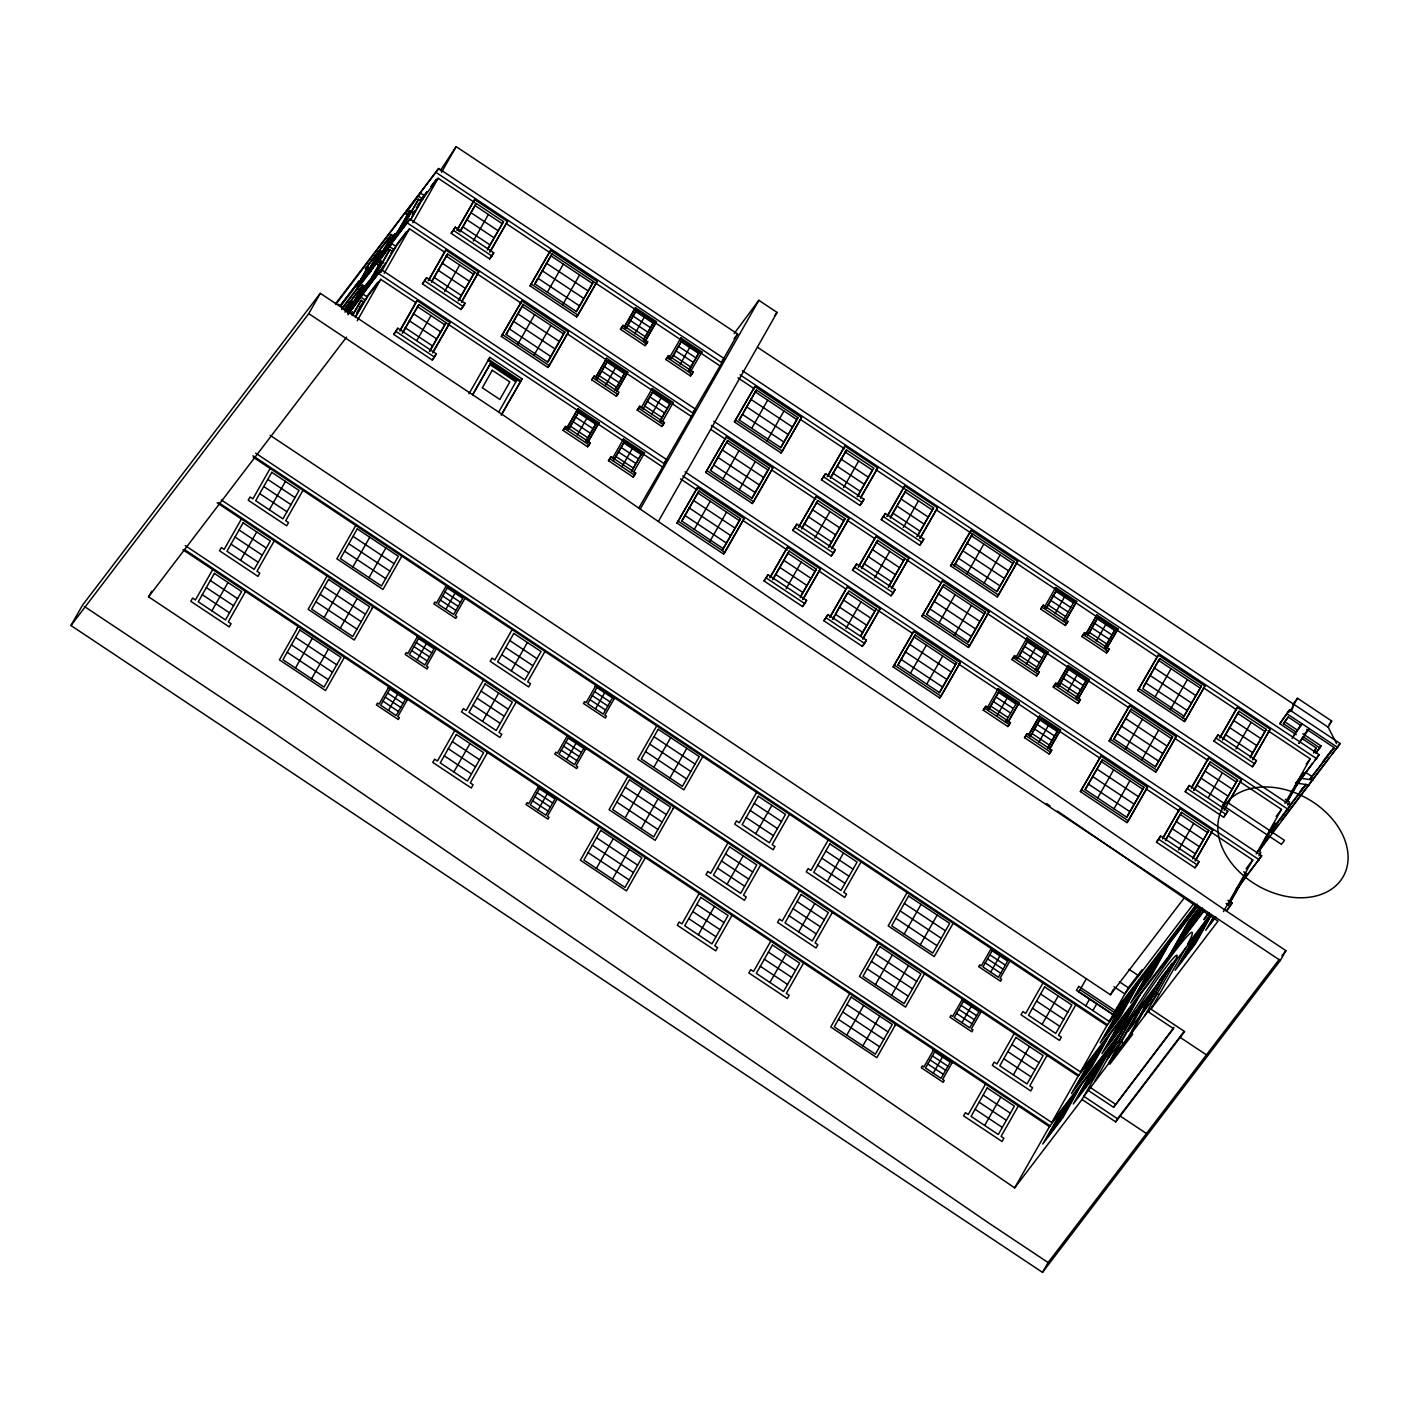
<?xml version="1.0" encoding="UTF-8"?>
<svg xmlns="http://www.w3.org/2000/svg" width="1419" height="1419" viewBox="0 0 1419 1419"><rect width="100%" height="100%" fill="white"/><g stroke="black" fill="none" stroke-linecap="round" stroke-linejoin="round"><path stroke-width="1.5" d="M1291.325 711.345L1293.986 704.445M70.95 625.513L82.479 605.221L320.286 293.325L503.177 415.093L1225.945 910.732L1285.916 950.659L1280.328 960.486L1042.522 1272.382L70.95 625.513L308.757 313.634L320.286 293.325M1116.842 1038.247L1082.041 1099.477L1014.656 1187.88L291.871 692.224L148.569 596.814L151.762 591.173M367.947 270.586L365.428 268.9L378.767 250.915M358.475 287.667L356.79 286.549L367.166 268.297L368.053 267.127L369.738 268.244L372.984 263.987M368.053 267.127L358.386 284.155L367.042 272.803L377.614 254.586L367.237 272.838L356.79 286.549M365.428 268.9L391.272 234.525L393.79 236.193L392.691 238.144L390.154 236.459L391.272 234.525M344.196 309.91L362.696 285.148L365.215 286.833L353.881 306.38M344.906 312.074L349.039 305.227L350.724 306.344L351.61 305.174L349.092 303.489M364.896 276.758L366.51 273.92M370.98 271.277L369.295 270.142L379.653 251.908L380.558 250.737L382.243 251.855L400.726 227.395M345.899 311.666L351.983 301.36L353.668 302.478L362.324 291.126L360.639 290.008L361.526 288.837L363.211 289.955M372.558 268.883L370.873 267.765L380.558 250.737M346.608 310.832L351.983 301.36M349.358 303.152L362.696 285.148M370.998 270.32L368.922 273.973L367.042 272.803M348.826 311.009L360.639 290.008M370.873 267.765L379.529 256.396L381.427 257.566L391.786 239.314L390.101 238.197L377.401 260.369L380.647 256.112M347.247 312.215L361.526 288.837M381.729 254.693L384.141 250.436L379.813 256.112M384.957 249.017L386.571 246.179M355.566 301.059L357.996 296.802M379.6 266.027L376.798 264.147L391.804 243.625L396.025 246.427L380.806 272.554M408.317 215.475L405.515 213.613L407.359 210.367M386.057 248.999L390.899 240.485M355.867 302.478L362.324 291.126M383.981 263.047L381.179 261.185L365.055 289.565L372.257 280.111L388.398 251.713L389.888 249.762L392.691 251.642M412.698 212.513L409.896 210.633L393.755 239.031L400.974 229.559L418.587 199.228L421.408 201.09L410.605 220.105M348.081 314.699L363.104 294.176L367.308 296.979L355.335 317.395M376.798 264.147L391.804 243.625M405.515 213.613L420.521 193.09L424.742 195.893L421.408 201.09M352.16 315.515L361.171 300.314L363.973 302.176M352.533 315.515L361.171 300.314M389.888 249.762L372.594 280.182L362.413 293.556L381.179 261.185M418.587 199.228L401.311 229.647L391.112 243.004L409.896 210.633M356.861 312.411L358.883 308.863M380.54 270.745L383.556 265.424M414.295 211.325L412.273 214.872L415.873 210.136L411.847 217.231M349.411 312.393L381.25 269.575L666.824 459.703L638.71 508.197M341.926 309.324L409.967 219.04L695.541 409.169L664.589 462.629L666.824 459.703M335.789 304.5L438.684 168.489L724.258 358.617L693.306 412.095L695.541 409.169M355.424 316.543L362.484 304.127L360.089 307.284M381.126 271.331L386.163 262.462M387.174 260.688L390.19 255.367M416.884 208.362L419.918 203.041L416.299 207.777M212.726 569.516L195.45 599.935L192.647 598.055L190.802 601.301L229.257 626.914L231.102 623.668L228.299 621.806L245.576 591.386M241.443 518.964L224.167 549.384L221.364 547.521L219.519 550.767L257.974 576.38L259.819 573.116L257.016 571.254L274.293 540.834M270.16 468.43L252.884 498.849L250.081 496.969L248.219 500.215L286.691 525.828L288.536 522.582L285.716 520.702L303.01 490.3M357.251 320.712L380.753 279.348L415.714 302.619L400.584 329.226M384.159 273.37L409.47 228.796L444.431 252.068L428.219 280.59M412.858 222.818L438.169 178.262L474.975 202.757M441.557 172.302L456.155 146.618L737.649 334.033L722.023 361.543L724.258 358.617M211.874 610.862L227.998 582.482M240.591 560.328L256.715 531.93M269.308 509.776L285.432 481.396M393.772 334.423L397.852 328.232L436.307 353.845L434.462 357.091L432.245 360.018L393.772 334.423L397.852 328.232M422.49 283.871L426.569 277.698L465.024 303.294L463.179 306.557L460.944 309.484L422.49 283.871L426.569 277.698M451.207 233.337L455.286 227.146L493.741 252.759L491.896 256.005L489.661 258.932L451.207 233.337L455.286 227.146M456.936 230.055L474.62 199.582L507.47 221.453L490.194 251.873M399.927 331.088L417.204 300.668L450.036 322.539L432.76 352.959M428.627 280.536L445.903 250.116L478.753 271.987L461.477 302.407M474.62 199.582L457.344 230.002L460.146 231.865L476.27 203.485L503.514 221.612L487.373 249.992M402.251 333.128L418.853 304.571L446.08 322.698L429.957 351.078M431.961 280.82L447.57 254.019L474.797 272.146L458.674 300.544M460.678 230.268L469.742 214.304M476.27 203.485L470.753 212.531L497.98 230.658M402.73 332.951L418.853 304.571M431.447 282.416L447.57 254.019M416.867 340.418L430.986 315.586M444.573 291.658L459.685 265.034M473.29 241.106L488.402 214.5M429.478 351.256L446.08 322.698M458.195 300.722L474.797 272.146M487.905 248.396L503.514 221.612M433.434 351.096L450.036 322.539M462.151 300.562L478.753 271.987M489.786 251.908L507.47 221.453M432.245 360.018L436.307 353.845M460.944 309.484L465.024 303.294M489.661 258.932L493.741 252.759M327.079 575.99L308.154 609.319L354.236 640.004L373.179 606.676L371.849 608.396M355.797 525.438L336.853 558.784L382.953 589.453L401.879 556.124M295.454 668.03L312.34 638.319M324.171 617.496L341.039 587.768M352.87 566.944L369.756 537.233M468.962 393.772L489.821 357.393L522.103 378.873L501.244 415.253M501.35 336.427L521.837 300.97L568.434 331.993L549.295 365.694L547.947 367.468L501.35 336.427L521.837 300.97M530.05 285.893L550.537 250.418L597.151 281.441L577.994 315.16L576.664 316.916L530.05 285.893L550.537 250.418M520.205 381.888L487.923 360.391L489.821 357.393M505.98 334.405L508.108 330.645M520.915 308.1L509.173 328.765L550.732 356.435M534.679 283.871L537.89 278.23L579.449 305.883M538.954 276.35L552.026 253.93L593.585 281.601L576.504 311.648L534.963 283.977L552.026 253.93M523.327 304.482L506.246 334.529L547.805 362.2L564.868 332.135L523.327 304.482L521.979 306.238L563.538 333.891L547.521 362.076M472.97 394.039L490.495 363.512L516.463 380.806L498.637 412.184M311.559 678.761L328.445 649.033M340.276 628.209L357.162 598.499M368.975 577.675L385.862 547.947M472.669 394.89L490.495 363.512M517.545 344.693L534.608 314.646M547.326 292.279L563.325 264.094M344.462 657.21L325.519 690.539L279.437 659.87L298.362 626.524L297.05 628.262M533.828 355.53L550.909 325.483M562.545 304.996L579.608 274.931M501.563 414.348L522.103 378.873M576.238 311.524L593.585 281.601M547.947 367.468L568.434 331.993M576.664 316.916L597.151 281.441M418.57 638.497L409.382 654.673L424.902 664.997L434.09 648.82L418.481 638.515M388.434 710.387L397.622 694.193M417.133 659.835L426.339 643.658M445.85 609.301L455.038 593.107M436.342 648.731L426.498 666.079L428.095 667.143L427.048 668.988L405.125 654.39L406.189 652.545L407.785 653.609L417.629 636.262L416.778 637.379M465.06 598.179L455.215 615.527L456.812 616.591L455.765 618.436L433.842 603.855L434.888 601.993L436.502 603.057L446.346 585.728L445.495 586.827M563.006 430.383L565.613 426.427L590.233 442.817L589.045 444.892L587.626 446.772L563.006 430.383L565.613 426.427M591.723 379.831L594.33 375.893L618.95 392.265L617.762 394.358L616.343 396.22L591.723 379.831L594.33 375.893M620.44 329.297L623.047 325.341L647.667 341.731L646.479 343.806L645.042 345.686L620.44 329.297L623.047 325.341M566.997 427.722L577.994 408.778L599.013 422.773L587.963 442.249L586.171 441.043L596.477 422.88L586.065 440.777M595.714 377.188L606.711 358.244L627.73 372.239L616.68 391.697M624.413 326.636L635.428 307.692L656.447 321.687L645.379 341.163L643.587 339.957L653.911 321.794L636.475 310.193L626.063 328.091M577.994 408.778L566.944 428.254L568.735 429.443L579.058 411.279L568.647 429.177M595.661 377.702L606.711 358.244M635.428 307.692L624.36 327.168L626.169 328.357L636.475 310.193M607.775 360.728L596.494 380.15L607.775 360.728L625.194 372.346L614.87 390.509M577.356 434.977L586.81 418.321M605.203 385.95L615.527 367.787M634.79 333.891L644.244 317.235M614.782 390.243L625.194 372.346M643.499 339.691L653.911 321.794M588.016 441.717L599.013 422.773M616.733 391.183L627.73 372.239M645.432 340.631L656.447 321.687M587.626 446.772L590.233 442.817M616.343 396.22L617.513 394.145M645.042 345.686L647.667 341.731M454.719 730.625L437.442 761.027L434.622 759.165L432.777 762.411L471.25 788.024L473.095 784.778L470.274 782.898L487.568 752.478M483.436 680.073L466.142 710.493L463.339 708.631L461.494 711.877L499.949 737.472L501.794 734.226L498.991 732.364L516.268 701.944M512.135 629.539L494.859 659.941L492.056 658.079L490.211 661.325L528.666 686.938L530.511 683.692L527.708 681.812L544.985 651.392M608.485 460.661L611.092 456.705L635.712 473.095L634.524 475.17L633.105 477.05L608.485 460.661L611.092 456.705M637.202 410.109L639.809 406.171L664.429 422.543L663.241 424.636L661.822 426.498L637.202 410.109L639.809 406.171M665.919 359.575L668.526 355.619L693.128 372.009L691.958 374.084L690.521 375.964L665.919 359.575L668.526 355.619M612.423 458.532L623.473 439.056L644.492 453.051L633.442 472.527M641.122 407.98L652.19 388.522L673.209 402.517L662.159 421.975L660.349 420.787L670.673 402.624L626.559 373.339M668.881 358.688L680.907 337.97L701.926 351.965L689.918 372.683L690.858 371.441L689.066 370.235L699.39 352.072L688.978 369.969M614.125 459.454L624.537 441.557L662.247 466.762M642.931 409.186L653.254 391.005L644.545 405.887L661.981 417.488M671.542 358.368L678.424 346.254L695.86 357.854M679.293 344.746L681.954 340.471L719.681 365.676M624.537 441.557L613.256 460.98M681.954 340.471L671.63 358.635L669.839 357.446M621.983 466.78L632.289 448.599M651.552 414.72L661.006 398.065M680.269 364.169L689.723 347.513M453.849 771.971L469.991 743.574M482.566 721.42L498.69 693.04M511.283 670.885L527.407 642.488M631.544 471.055L641.956 453.158L631.632 471.321M660.261 420.521L670.673 402.624M633.105 477.05L635.712 473.095M661.822 426.498L664.429 422.543M690.521 375.964L693.128 372.009M734.173 333.607L758.846 300.296L777.098 312.446L658.327 521.482M640.235 509.084L758.846 300.296M676.987 523.043L697.492 487.568L744.088 518.591L724.932 552.31L723.601 554.066L676.987 523.043L697.492 487.568M705.704 472.492L726.191 437.017L772.805 468.057L753.649 501.758L752.318 503.514L705.704 472.492L726.191 437.017M734.421 421.94L754.908 386.482L801.522 417.505L782.366 451.224L781.018 452.98L734.421 421.94L754.908 386.482M681.634 521.004L698.964 491.08L740.523 518.751L722.111 550.554L740.523 518.751M710.334 470.469L712.48 466.709M725.286 444.165L713.544 464.829L755.085 492.499M739.051 419.918L742.261 414.295L783.802 441.948M743.325 412.415L756.398 389.994L797.957 417.647L780.876 447.712L739.317 420.042L756.398 389.994M698.964 491.08L681.9 521.128L723.442 548.798M727.681 440.529L710.617 470.594L752.159 498.246L769.24 468.199L727.681 440.529L726.351 442.285L767.892 469.955L751.893 498.14M538.546 786.428L528.684 803.757L527.088 802.693L526.041 804.555L547.965 819.153L549.011 817.291L547.415 816.227L557.259 798.897L556.408 799.997M567.263 735.876L557.401 753.223L555.805 752.159L554.758 754.003L576.682 768.601L577.728 766.757L576.132 765.692L585.976 748.345L585.125 749.463M539.486 788.645L530.298 804.839L545.818 815.162L555.006 798.986L537.695 787.545M694.263 529.429L710.263 501.244M722.963 478.877L738.98 450.71M751.68 428.343L767.697 400.158M538.049 810.001L547.237 793.824M566.766 759.449L575.954 743.272M595.483 708.915L604.671 692.738M709.482 542.147L726.546 512.082M739.264 489.715L755.263 461.547M766.899 441.061L783.98 410.996M780.61 447.588L797.957 417.647M723.601 554.066L744.088 518.591M752.318 503.514L772.805 468.057M781.018 452.98L801.522 417.505M628.014 776.335L609.07 809.681L655.17 840.35L674.096 807.021L672.783 808.759M656.731 725.801L637.787 759.13L683.887 789.815L702.813 756.487M596.388 868.393L613.274 838.664M625.105 817.841L641.973 788.13M653.804 767.307L670.69 737.578M764.043 580.939L768.122 574.766L806.577 600.361L804.733 603.607L802.515 606.534L764.043 580.939L768.122 574.766M792.76 530.387L796.839 524.214L835.294 549.827L833.45 553.073L831.215 556L792.76 530.387L796.839 524.214M821.477 479.853L825.556 473.662L864.011 499.275L862.167 502.521L859.932 505.448L821.477 479.853L825.556 473.662M769.79 577.657L787.474 547.184L820.306 569.054L803.03 599.474M798.489 527.105L816.191 496.632L849.023 518.503L831.747 548.922M827.206 476.571L844.89 446.098L877.74 467.968L860.464 498.388M770.198 577.604L787.474 547.184M798.897 527.052L816.191 496.632M827.614 476.518L844.89 446.098M772.521 579.644L789.124 551.086L816.351 569.214L800.227 597.594M802.232 527.336L817.841 500.535L845.068 518.662L828.944 547.06M830.949 476.784L835.986 467.915M857.661 496.508L873.785 468.128L846.558 450L836.997 466.142L864.224 484.269M773 579.466L789.124 551.086M801.717 528.932L817.841 500.535M830.417 478.38L846.558 450M612.494 879.106L629.38 849.396M641.211 828.572L658.079 798.844M669.91 778.02L686.796 748.31M786.126 588.708L801.256 562.101M814.843 538.173L829.955 511.549M843.56 487.622L858.672 461.015M645.397 857.573L626.453 890.901L580.371 860.216L599.297 826.887L597.984 828.625M800.759 595.998L816.351 569.214M828.465 547.237L845.068 518.662M857.165 496.685L872.295 470.079L845.068 451.952M802.622 599.528L820.306 569.054M832.421 547.078L849.023 518.503M861.138 496.526L877.74 467.968M802.515 606.534L806.577 600.361M831.215 556L835.294 549.827M859.932 505.448L864.011 499.275M823.836 620.742L827.916 614.569L866.37 640.164L864.526 643.428L862.309 646.354L823.836 620.742L827.916 614.569M852.553 570.207L856.633 564.017L895.087 589.63L893.243 592.876L891.008 595.803L852.553 570.207L856.633 564.017M881.27 519.656L885.35 513.483L923.804 539.078L921.96 542.342L919.725 545.268L881.27 519.656L885.35 513.483M829.583 617.46L847.267 586.987L880.099 608.857L862.823 639.277M858.282 566.926L875.984 536.453L908.816 558.323L891.54 588.743M886.999 516.374L904.683 485.901L937.533 507.771L920.257 538.191M829.991 617.407L847.267 586.987M858.69 566.873L875.984 536.453M887.407 516.321L904.683 485.901M832.314 619.464L834.319 615.917M862.025 567.139L877.634 540.355L904.861 558.483L888.737 586.863M890.742 516.605L899.823 500.623M917.454 536.329L933.578 507.931L906.351 489.803L900.817 498.849L928.061 516.977M832.793 619.287L848.917 590.889L876.144 609.017L861.102 635.517M861.51 568.735L877.634 540.355M890.21 518.201L906.351 489.803M845.919 628.528L861.049 601.904M874.636 577.976L889.748 551.37M903.353 527.442L918.465 500.818M699.195 893.456L681.918 923.875L679.116 921.995L677.271 925.259L715.726 950.854L717.571 947.608L714.768 945.746L732.044 915.326M727.912 842.904L710.635 873.324L707.815 871.461L705.97 874.707L744.443 900.32L746.288 897.056L743.467 895.194L760.761 864.774M756.629 792.37L739.334 822.789L736.532 820.909L734.687 824.173L773.142 849.768L774.987 846.522L772.184 844.66L789.461 814.24M860.553 635.818L876.144 609.017M888.259 587.04L904.861 558.483M916.958 536.506L933.578 507.931M863.497 637.433L880.099 608.857M892.214 586.881L908.816 558.323M919.849 538.244L937.533 507.771M698.343 934.802L714.466 906.422M727.042 884.268L743.184 855.87M755.759 833.716L771.883 805.336M862.309 646.354L866.37 640.164M891.008 595.803L895.087 589.63M919.725 545.268L923.804 539.078M893.154 666.948L913.641 631.473L960.237 662.513L941.099 696.215L939.75 697.971L893.154 666.948L913.641 631.473M921.871 616.396L942.358 580.939L988.954 611.961L969.798 645.68L968.467 647.436L921.871 616.396L942.358 580.939M950.57 565.862L971.057 530.387L1017.671 561.427L998.515 595.129L997.185 596.885L950.57 565.862L971.057 530.387M897.784 664.926L915.131 634.985L956.672 662.655L939.609 692.703L898.05 665.05L915.131 634.985M926.501 614.374L943.848 584.451L985.389 612.103L968.326 642.168L926.767 614.498L943.848 584.451M972.547 533.899L954.136 565.72L972.547 533.899L1014.106 561.569L997.025 591.617L955.484 563.964M910.413 673.333L926.412 645.148M939.13 622.781L955.129 594.614M966.765 574.127L983.846 544.062M770.783 941.116L753.507 971.536L750.686 969.656L748.842 972.92L787.314 998.515L789.159 995.269L786.339 993.406L803.615 962.987M799.5 890.564L782.206 920.984L779.403 919.122L777.559 922.368L816.014 947.981L817.858 944.717L815.056 942.855L832.332 912.435M828.199 840.03L810.923 870.45L808.12 868.57L806.276 871.816L844.731 897.429L846.575 894.183L843.773 892.303L861.049 861.901M926.696 684.171L942.713 656.004M954.348 635.517L971.412 605.452M984.13 583.085L1000.129 554.918M769.914 982.462L786.055 954.082M798.631 931.928L814.754 903.531M827.348 881.376L843.471 852.996M939.325 692.578L956.672 662.655M968.042 642.044L985.389 612.103M996.759 591.492L1014.106 561.569M939.75 697.971L960.237 662.513M968.467 647.436L988.954 611.961M997.185 596.885L1017.671 561.427M983.243 710.174L985.85 706.219L1010.47 722.608L1009.299 724.683L1007.862 726.563L983.243 710.174L985.85 706.219M1011.96 659.622L1014.567 655.667L1039.187 672.056L1037.999 674.131L1036.579 676.012L1011.96 659.622L1014.567 655.667M1040.677 609.088L1043.284 605.133L1067.904 621.522L1066.716 623.597L1065.297 625.46L1040.677 609.088L1043.284 605.133M958.357 663.897L1016.731 702.671L1005.45 722.076L1006.408 720.834L1008.199 722.023L1019.25 702.565L998.231 688.57L987.181 708.028L988.972 709.234L988.032 710.476L999.295 691.071L988.972 709.234M1036.917 671.489L1047.967 652.013L1026.948 638.018L1015.898 657.494L1017.689 658.682L1028.012 640.519L1019.321 655.401L1036.739 667.001M1055.665 587.484L1044.597 606.942L1046.406 608.148L1056.729 589.985L1074.148 601.585L1063.824 619.748L1065.634 620.937L1076.684 601.479L1055.665 587.484L1054.707 588.725M1046.317 607.882L1056.729 589.985M996.741 716.276L1007.064 698.113M1026.309 664.234L1035.764 647.578M1055.026 613.682L1064.481 597.027M849.679 993.637L830.736 1026.984L876.836 1057.669L895.761 1024.323L894.449 1026.061M907.113 892.551L888.17 925.897L934.252 956.583L953.196 923.237M1035.107 670.3L1045.431 652.119L1044.49 653.379L1027.054 641.778M1008.253 721.508L1019.25 702.565M1036.97 670.974L1047.967 652.013M1066.68 618.649L1076.684 601.479M1007.862 726.563L1010.47 722.608M1036.579 676.012L1039.187 672.056M1065.297 625.46L1067.904 621.522M846.753 1035.16L863.639 1005.432M875.47 984.609L892.356 954.881M904.187 934.057L921.073 904.346M1024.518 737.649L1027.125 733.694L1051.745 750.083L1050.557 752.159L1049.12 754.021L1024.518 737.649L1027.125 733.694M1053.235 687.098L1055.842 683.142L1080.444 699.532L1079.274 701.607L1077.837 703.487L1053.235 687.098L1055.842 683.142M1081.934 636.563L1084.542 632.608L1109.161 648.997L1107.991 651.073L1106.554 652.935L1081.934 636.563L1084.542 632.608M1028.491 734.989L1039.506 716.045L1060.525 730.04L1049.457 749.498M1057.208 684.455L1068.223 665.493L1089.242 679.488L1078.174 698.964L1076.382 697.758L1086.706 679.595L1069.27 667.994L1058.858 685.891M1084.914 635.677L1096.922 614.959L1117.941 628.954L1105.933 649.671L1117.941 628.954M1028.438 735.503L1039.506 716.045M1068.223 665.493L1057.155 684.969L1058.946 686.157L1069.27 667.994M1085.872 634.417L1096.922 614.959M1030.141 736.443L1031.861 733.41L1049.297 745.01M1032.73 731.902L1040.57 718.546L1057.989 730.146L1047.665 748.31M1087.575 635.357L1097.987 617.442L1157.478 657.157M1030.247 736.709L1040.57 718.546M1087.664 635.623L1097.987 617.442M862.858 1045.874L879.745 1016.146M891.575 995.34L908.462 965.612M920.292 944.788L937.179 915.06M1038.868 742.243L1048.322 725.588M1067.567 691.692L1077.039 675.054M1096.284 641.157L1105.756 624.502M1047.577 748.044L1057.989 730.146M1076.294 697.492L1086.706 679.595M1105.011 646.958L1115.423 629.06L1105.099 647.224M1049.51 748.984L1060.525 730.04M1078.227 698.45L1089.242 679.488M1049.12 754.021L1051.745 750.083M1077.837 703.487L1080.444 699.532M1106.554 652.935L1109.161 648.997M924.479 973.789L905.535 1007.118L859.453 976.432L878.396 943.103L877.066 944.841M991.189 948.548L981.345 965.878L979.749 964.814L978.684 966.658L1000.608 981.256L1001.672 979.412L1000.058 978.347L1009.92 961M1080.391 791.607L1100.878 756.132L1147.492 787.173L1128.336 820.874L1126.988 822.63L1080.391 791.607L1100.878 756.132M1109.108 741.055L1129.595 705.598L1176.191 736.621L1157.053 770.34L1155.705 772.096L1109.108 741.055L1129.595 705.598M1137.807 690.521L1158.312 655.046L1204.908 686.087L1185.752 719.788L1184.422 721.544L1137.807 690.521L1158.312 655.046M1085.021 789.585L1102.368 759.644L1143.927 787.314L1126.846 817.362L1085.287 789.709L1102.368 759.644M1113.738 739.033L1131.085 709.11L1172.626 736.763L1155.563 766.828L1114.004 739.157L1131.085 709.11M1143.519 686.619L1159.802 658.558L1201.343 686.228L1182.932 718.032L1201.343 686.228M1159.802 658.558L1142.721 688.623L1184.28 716.276M933.276 1073.19L942.464 1057.013M961.993 1022.656L971.181 1006.479M990.71 972.104L999.898 955.927M1097.65 797.992L1113.667 769.825M1125.302 749.321L1142.366 719.273M1155.084 696.906L1171.083 668.721M1113.95 808.83L1129.95 780.663M1141.585 760.176L1158.667 730.111M1170.303 709.624L1187.366 679.577M1126.58 817.255L1143.927 787.314M1155.279 766.703L1172.626 736.763M1126.988 822.63L1147.492 787.173M1155.705 772.096L1176.191 736.621M1184.422 721.544L1204.908 686.087M985.531 1084.098L968.255 1114.5L965.452 1112.638L963.59 1115.884L1002.062 1141.497L1003.907 1138.251L1001.087 1136.371L1018.381 1105.951M1014.248 1033.546L996.972 1063.966L994.151 1062.104L992.307 1065.35L1030.762 1090.945L1032.624 1087.699L1029.804 1085.837L1047.08 1055.417M1042.965 982.995L1025.671 1013.414L1022.868 1011.552L1021.024 1014.798L1059.479 1040.411L1061.323 1037.165L1058.521 1035.285L1075.797 1004.865M984.68 1125.444L1000.803 1097.047M1013.379 1074.892L1029.52 1046.513M1042.096 1024.358L1058.219 995.961M1156.503 842.212L1160.582 836.039L1199.037 861.652L1197.193 864.898L1194.958 867.825L1156.503 842.212L1160.582 836.039M1185.202 791.678L1189.282 785.505L1227.754 811.1L1225.892 814.346L1223.675 817.273L1185.202 791.678L1189.282 785.505M1213.919 741.126L1217.999 734.953L1256.454 760.566L1254.609 763.812L1252.374 766.739L1213.919 741.126L1217.999 734.953M1163.314 837.033L1179.916 808.475L1212.766 830.328L1195.49 860.748M1192.031 786.498L1208.633 757.923L1241.483 779.794L1224.189 810.214M1219.648 737.845L1237.35 707.371L1270.182 729.242L1252.906 759.662M1162.64 838.877L1179.916 808.475M1191.357 788.343L1208.633 757.923M1220.056 737.791L1237.35 707.371M1078.795 991.97L1086.386 978.596M1165.975 839.161L1167.997 835.614L1195.224 853.741M1168.99 833.84L1175.038 823.197M1179.083 816.085L1176.049 821.424L1203.277 839.551M1193.681 790.383L1210.283 761.826L1237.51 779.953L1221.387 808.333M1222.398 739.849L1239 711.274L1266.227 729.401L1250.104 757.799M1165.442 840.757L1181.566 812.36L1208.793 830.487L1192.669 858.885M1194.159 790.206L1210.283 761.826M1222.876 739.671L1239 711.274M1085.766 1005.805L1089.561 999.136M1178.586 849.999L1193.698 823.375M1208.296 797.673L1222.415 772.841M1236.002 748.913L1251.132 722.289M1092.896 1010.559L1096.692 1003.872M270.036 435.261L1110.403 994.754L1113.56 989.185M1193.202 857.289L1208.793 830.487M1221.919 806.737L1237.51 779.953M1250.636 756.203L1266.227 729.401M1195.082 860.801L1212.766 830.328M1228.109 802.657L1241.483 779.794M1252.498 759.715L1270.182 729.242M1194.958 867.825L1199.037 861.652M1223.675 817.273L1227.754 811.1M1252.374 766.739L1256.454 760.566M1014.656 1187.88L1049.439 1126.633L1121.56 1032.056M185.268 545.606L1051.781 1122.518L1078.156 1076.099L1203.915 911.158M221.364 499.985L1080.498 1071.966L1106.855 1025.547L1197.831 906.227M255.668 453.158L1109.268 1021.467L1113.01 1014.745L1197.281 904.205M1113.01 1014.745L1076.453 990.409L1078.759 986.347L1115.316 1010.683L1128.353 987.73L1140.929 971.235M1296.256 734.652L1279.814 723.708L1289.552 709.872L1340.139 743.556L1258.83 851.223M1063.363 1108.381L1042.752 1143.998L1063.133 1117.25L1080.764 1085.535M1092.08 1057.829L1071.451 1093.446L1091.85 1066.716L1109.481 1035.001M1120.779 1007.295L1100.168 1042.912L1120.567 1016.164L1138.198 984.449M1142.189 969.585L1138.677 975.775L1129.045 969.354M1279.814 723.708L1289.552 709.872M1128.566 996.032L1132.362 989.345M1289.747 711.895L1297.498 698.254L1331.696 721.012L1328.184 727.202L1336.556 743.627M1296.186 732.151L1283.397 723.637L1288.257 716.719M1054.778 1127.378L1070.919 1098.998M1083.495 1076.826L1099.619 1048.446M1112.212 1026.292L1128.336 997.894M1132.344 991.083L1136.14 984.396M1093.872 1068.365L1073.261 1103.982L1093.641 1077.252L1111.272 1045.537M1122.571 1017.831L1101.96 1053.448L1122.358 1026.7L1139.989 994.985M1151.288 967.279L1130.677 1002.896L1151.057 976.166L1168.706 944.451M1085.287 1087.362L1101.41 1058.982M1114.004 1036.828L1130.127 1008.43M1142.721 986.276L1158.844 957.896M1108.913 1056.853L1107.494 1055.896L1124.398 1026.15L1135.927 1011.02L1138.783 1012.918M1088.302 1090.484L1150.064 1008.678L1148.273 1011.818L1173.531 1028.633L1113.56 1107.299L1088.302 1090.484L1083.832 1096.337L1117.516 1118.757L1115.742 1121.915L1082.041 1099.477M1183.464 924.035L1187.26 917.348M1095.06 1080.799L1113.596 1048.198M1187.242 919.069L1191.038 912.382M1107.494 1055.896L1119.023 1040.766L1135.927 1011.02M1292.762 736.922L1300.78 725.056M1120.442 1041.723L1122.34 1041.865M1169.362 955.413L1188.501 921.711L1198.913 908.071M1139.741 1008.199L1108.523 1063.15L1109.942 1064.108L1132.699 1034.256L1131.28 1033.298L1147.687 1004.404M1178.426 943.05L1195.507 913.002M1187.064 931.733L1199.871 909.189L1184.546 929.303M1173.566 964.459L1172.147 963.519L1160.618 978.649L1139.422 1016.394L1128.176 1031.134L1140.433 1009.565L1151.66 994.825M1148.716 1001.087L1128.637 1036.455L1112.585 1057.492L1140.078 1009.086L1156.13 988.05M1150.844 997.362L1152.955 993.637M1201.237 909.792L1193.751 922.953L1171.739 951.83L1188.803 921.782L1199.197 908.142M1149.585 1001.087L1151.926 996.972M1194.053 923.024L1202.567 908.036M1145.133 1009.352L1143.714 1008.395L1155.243 993.265L1172.147 963.519M1298.935 743.343L1303.032 736.709M1144.53 1015.933L1175.943 960.698M1115.742 1121.915L1184.634 1031.542L1150.951 1009.122L1185.734 947.874M1195.809 934.678L1175.18 970.294L1195.578 943.546L1211.046 915.645M1187.224 953.674L1203.347 925.277M1213.351 917.472L1205.689 930.279L1215.888 916.905M1213.547 917.809L1210.513 923.13L1215.32 916.816M1223.444 911.601L1252.782 859.932L1210.46 831.747M1256.187 853.936L1281.499 809.38L1239.177 781.213M1284.904 803.402L1310.216 758.846L1267.894 730.661M1313.515 753.046L1316.353 748.026L1301.737 738.306M1113.56 1107.299L1173.992 1027.25M1229.901 902.271L1243.878 877.669M1259.7 849.839L1268.302 834.709M1270.448 830.913L1272.595 827.135M1287.335 801.185L1301.312 776.583L1296.061 783.465M1229.244 904.116L1246.521 873.696L1243.718 871.816M1259.043 851.666L1275.238 823.144L1272.559 826.656M1287.76 801.114L1303.955 772.61L1297.25 781.39M1315.927 753.223L1321.089 745.933L1302.819 733.765M1226.477 911.353L1232.135 903.087L1227.932 900.285M1259.008 855.799L1260.852 852.553L1258.05 850.673M1287.725 805.247L1289.569 802.001L1285.348 799.199M1235.381 891.345L1261.722 855.763L685.075 471.853M1270.661 832.208L1290.421 805.229L713.792 421.301M1295.352 786.942L1319.138 754.677L742.492 370.767M1042.522 1272.382L1048.109 1262.538L1279.282 959.333M1292.106 738.448L1302.092 723.832L1300.851 725.464M1299.236 743.184L1309.223 728.568L1307.981 730.2M335.452 303.897L438.684 168.489M456.155 146.618L440.316 170.617M377.933 252.511L390.154 236.459M389.214 239.368L390.101 238.197M386.447 245.824L388.895 242.614M391.342 239.403L393.79 236.193M340.507 306.344L365.942 273.016M418.108 204.584L438.169 178.262M367.326 272.501L369.49 269.663M385.223 249.017L388.487 244.742M369.295 270.142L379.742 256.449M341.589 308.721L409.967 219.04M344.072 309.573L350.191 301.555M349.039 305.227L348.134 306.398L349.819 307.515M360.976 291.356L368.993 280.82M395.759 245.735L406.455 231.687M361.295 291.977L372.009 277.929M390.739 253.362L409.47 228.796M347.247 311.914L350.972 307.036M351.238 306.752L359.912 295.383M355.318 302.478L357.482 299.64M347.744 313.546L381.25 269.575M380.735 270.94L383.13 267.783M350.972 313.688L352.462 311.719M367.042 296.269L377.738 282.239M359.344 307.426L380.753 279.348M148.569 596.814L346.555 337.119M444.431 252.068L445.903 250.116M415.714 302.619L417.204 300.668M516.463 380.806L515.718 381.8L489.75 364.506M563.538 333.891L564.868 332.135M388.061 687.931L388.912 686.814L379.068 704.143L377.472 703.079L376.407 704.941L398.331 719.539L399.395 717.677L397.781 716.613L407.643 699.283L406.792 700.383M679.949 339.23L680.907 337.97M651.232 389.764L652.19 388.522M622.515 440.316L623.473 439.056M700.968 353.225L701.926 351.965M672.251 403.759L673.209 402.517M643.552 454.311L644.492 453.051M734.066 338.733L737.649 334.033M774.437 315.923L777.098 312.446M595.111 686.459L595.962 685.342L586.118 702.671L584.522 701.607L583.457 703.469L605.381 718.067L606.445 716.205L604.831 715.141L614.693 697.811L613.842 698.911M767.892 469.955L769.24 468.199M1025.99 639.277L1026.948 638.018M997.291 689.811L998.231 688.57M1074.148 601.585L1073.19 602.827L1055.771 591.226M1016.731 702.671L1015.773 703.913L998.337 692.312M961.639 1000.2L962.49 999.082L952.628 1016.43L951.032 1015.365L949.985 1017.21L971.909 1031.808L972.955 1029.946L971.359 1028.881L981.203 1011.552L980.352 1012.669M932.922 1050.734L933.773 1049.634L923.911 1066.964L922.315 1065.9L921.268 1067.744L943.192 1082.342L944.238 1080.498L942.642 1079.433L952.486 1062.086L951.635 1063.203M1181.566 812.36L1180.076 814.311L1207.321 832.456M1292.727 704.498L1297.498 698.254M1079.948 989.948L1078.706 991.562L1115.263 1015.898M1283.397 723.637L1288.346 717.127L1301.205 725.694M1304.185 734.67L1307.91 729.792M1110.403 994.754L1184.031 898.174M1329.106 724.417L1331.696 721.012M1193.769 903.513L1124.824 993.921L1114.021 986.737M1115.316 1010.683L1195.578 905.393M1313.675 751.538L1316.353 748.026M1109.215 1021.432L1197.512 905.624M1306.207 764.096L1310.216 758.846M1315.75 752.939L1321.089 745.933M1117.09 1014.461L1131.528 995.535M1147.599 974.463L1162.037 955.519M1113.064 1021.556L1127.484 1002.63M1143.572 981.558L1157.993 962.614M1109.019 1028.651L1123.458 1009.725M1139.528 988.653L1153.966 969.709M1180.271 936.806L1200.953 909.668M1295.015 786.339L1312.433 763.475M1315.111 759.963L1319.138 754.677M1175.996 944.327L1198.026 915.432M1080.498 1071.966L1203.578 910.537M1276.142 816.404L1281.499 809.38M1088.373 1065.013L1102.811 1046.069M1118.881 1024.997L1133.32 1006.071M1084.347 1072.108L1098.785 1053.182M1114.855 1032.092L1129.293 1013.166M1080.32 1079.203L1094.741 1060.277M1110.811 1039.187L1125.249 1020.261M1300.372 791.075L1303.05 787.563M1323.147 761.205L1331.199 750.651M1289.836 805.407L1305.923 784.317M1309.932 779.049L1334.055 747.423M1264.56 839.072L1267.238 835.56M1270.324 831.605L1306.101 784.601M1310.127 779.315L1334.25 747.689L1306.704 729.348M1207.232 914.546L1203.897 919.743L1209.006 913.056M1265.287 839.25L1267.965 835.72M1259.806 848.917L1269.171 836.625M1271.85 833.113L1278.554 824.333M1281.233 820.821L1329.426 757.604M1332.104 754.092L1340.139 743.556M1051.781 1122.518L1119.573 1033.6L1126.455 1022.301A79.216 5.339 -56.3 0 1 1175.411 950.606A79.216 5.339 -56.3 0 1 1190.913 937.746L1187.703 944.256L1210.176 914.776M1159.5 981.221L1132.096 1017.175L1134.1 1013.893A51.616 3.477 -56.3 0 1 1165.992 967.173A51.616 3.477 -56.3 0 1 1176.103 958.801L1162.108 977.797M1123.919 1028.952L1126.278 1025.866M1134.845 1014.62L1158.472 983.633M1166.383 973.257L1211.134 914.563M1246.077 868.747L1252.782 859.932M1059.656 1115.547L1074.094 1096.621M1090.164 1075.549L1104.603 1056.605M1192.102 941.844L1206.54 922.918M1055.63 1122.642L1070.068 1103.716M1086.138 1082.644L1100.576 1063.7M1188.075 948.939L1202.514 930.013M1242.512 878.964L1246.521 873.696M1051.603 1129.755L1066.041 1110.811M1082.112 1089.739L1096.532 1070.795M1184.049 956.034L1198.47 937.108M1236.251 889.163L1261.722 855.763M1107.246 1059.354L1120.708 1041.706M1143.466 1011.853L1156.928 994.205M1148.273 1011.818L1152.742 1005.965M1150.951 1009.122L1217.999 921.162L1057.386 811.029M1227.045 909.774L1232.135 903.087M1117.516 1118.757L1183.765 1031.861M1281.925 955.874L1285.916 950.659M1301.205 778.304L1313.089 780.078L1310.748 778.517L1311.901 776.477L1305.657 772.326M1295.441 782.969L1309.311 785.026M757.728 347.424L1328.184 727.202M1287.246 713.934L1337.833 747.618M1284.55 721.597L1297.338 730.111M1303.493 737.011L1319.936 747.955M436.342 172.621L721.899 362.75M740.15 374.9L1316.797 758.81M506.246 223.581L550.412 252.972M594.561 282.381L635.038 309.324M655.276 322.805L681.031 339.939M737.915 377.826L754.482 388.841M800.493 419.474L844.66 448.883M875.931 469.707L905.375 489.307M936.664 510.131L971.625 533.42M1015.791 562.811L1056.268 589.772M1074.68 602.028L1096.763 616.715M1203.489 687.789L1236.605 709.837M635.535 311.435L652.953 323.035M681.014 341.713L698.432 353.313M1097.029 618.702L1114.465 630.302M550.696 255.686L592.237 283.357M755.05 391.75L796.609 419.403M971.217 535.655L1012.758 563.325M1158.454 660.314L1200.013 687.984M474.797 205.436L502.024 223.563M904.861 491.754L932.088 509.882M1237.51 713.225L1264.737 731.353M632.945 315.976L650.381 327.594M1053.182 595.767L1070.618 607.367M1094.457 623.243L1111.875 634.843M841.024 459.046L868.251 477.174M1233.483 720.32L1260.711 738.465M546.421 263.207L587.98 290.86M750.793 399.253L792.334 426.924M966.942 543.175L1008.501 570.828M1154.179 667.835L1195.738 695.505M630.373 320.517L647.791 332.135M675.852 350.795L693.27 362.413M1050.61 600.308L1068.028 611.908M1091.867 627.783L1109.303 639.384M627.783 325.075L645.219 336.675M673.262 355.335L690.698 366.953M1048.038 604.849L1065.456 616.449M1089.295 632.324L1106.714 643.924M466.727 219.626L493.954 237.753M896.79 505.944L924.017 524.072M1229.439 727.433L1256.684 745.56M542.164 270.71L583.706 298.38M746.518 406.774L788.077 434.445M962.685 550.678L1004.226 578.349M1149.922 675.355L1191.463 703.008M644.439 342.405L646.23 343.611M621.859 327.417L646.479 343.806M667.338 357.694L691.958 374.084M1042.096 607.208L1066.716 623.597M1083.371 634.683L1107.991 651.073M418.676 196.336L422.88 199.139M462.7 226.721L489.927 244.848M832.971 473.236L860.198 491.364M892.764 513.039L919.991 531.185M1225.413 734.528L1252.64 752.655M958.41 558.199L999.952 585.87M1145.647 682.858L1187.206 710.529M453.441 230.392L491.896 256.005M823.712 476.926L862.167 502.521M883.505 516.729L921.96 542.342M1216.154 738.199L1254.609 763.812M531.398 284.137L577.994 315.16M735.751 420.184L782.366 451.224M951.918 564.106L998.515 595.129M1139.155 688.765L1185.752 719.788M407.625 223.155L693.199 413.284M711.433 425.434L1288.08 809.344M475.702 272.891L521.695 303.524M567.689 334.139L606.321 359.876M672.571 403.972L690.964 416.21M711.043 429.585L725.765 439.393M771.776 470.026L815.943 499.417M847.214 520.241L874.831 538.635M906.102 559.458L941.063 582.73M987.074 613.363L1068.046 667.267M1088.284 680.748L1128.761 707.691M1174.772 738.323L1207.888 760.371M606.818 361.987L624.254 373.587M652.297 392.265L669.715 403.865M1068.33 669.236L1085.748 680.854M942.5 586.207L984.059 613.859M1129.737 710.866L1171.296 738.519M446.08 255.97L473.307 274.098M816.351 502.486L843.578 520.613M876.144 542.306L903.371 560.434M1208.793 763.777L1236.02 781.904M604.246 366.528L621.664 378.128M649.707 396.806L667.143 408.406M1024.483 646.319L1041.901 657.919M1065.74 673.794L1083.176 685.395M442.054 263.065L469.281 281.193M517.704 313.741L559.263 341.411M722.076 449.805L763.635 477.476M812.324 509.581L839.551 527.726M872.117 549.401L899.344 567.529M938.225 593.71L979.784 621.38M1125.48 718.369L1167.021 746.039M1204.766 770.872L1231.994 788.999M601.656 371.068L619.092 382.669M647.135 401.346L664.553 412.947M1021.893 650.86L1039.329 662.46M1063.168 678.335L1080.586 689.936M599.084 375.609L616.502 387.21M1060.578 682.876L1078.014 694.476M438.01 270.16L465.237 288.305M808.28 516.693L835.507 534.821M868.073 556.496L895.3 574.624M1200.74 777.967L1227.967 796.094M513.447 321.262L554.989 348.914M717.801 457.326L759.36 484.979M933.968 601.23L975.509 628.901M1121.205 725.889L1162.764 753.56M592.911 377.756L617.762 394.358M638.621 408.246L663.241 424.636M1013.397 657.76L1037.999 674.131M1054.654 685.217L1079.274 701.607M1227.116 802.178L1284.479 840.367L1281.428 844.376L1224.065 806.187M389.959 246.888L394.18 249.691M433.983 277.273L461.21 295.4M804.254 523.788L831.481 541.916M864.047 563.591L891.274 581.719M1196.696 785.062L1223.923 803.189M929.693 608.751L971.252 636.404M1116.93 733.41L1158.489 761.063M424.724 280.944L463.179 306.557M794.995 527.46L833.45 553.073M854.788 567.281L893.243 592.876M1187.437 788.751L1225.892 814.346M379.653 251.908L381.339 253.025M502.681 334.671L549.295 365.694M707.052 470.736L753.649 501.758M923.201 614.64L969.798 645.68M1110.438 739.299L1157.053 770.34M377.649 252.866L380.186 254.551M378.908 273.707L664.482 463.836M682.734 475.986L1259.362 859.896M367.166 268.297L368.851 269.415M446.985 323.443L623.615 441.043M680.499 478.912L697.066 489.927M743.059 520.56L787.226 549.969M818.515 570.793L846.114 589.169M877.403 609.993L912.364 633.282M1017.246 703.114L1039.329 717.801M1059.567 731.282L1100.062 758.243M1146.055 788.875L1179.189 810.923M578.101 412.521L595.537 424.139M623.58 442.799L641.016 454.399M1039.613 719.788L1057.031 731.388M697.634 492.836L739.193 520.507M913.783 636.741L955.342 664.411M1101.038 761.4L1142.579 789.07M417.363 306.522L444.59 324.649M787.634 553.038L814.861 571.165M874.654 610.968L847.427 592.84L835.33 614.143L862.557 632.271M488.668 359.415L520.95 380.913M575.529 417.062L592.947 428.68M621.008 447.34L638.426 458.958M995.766 696.853L1013.184 708.453M1037.023 724.329L1054.459 735.929M413.337 313.617L440.564 331.744M693.359 500.357L734.918 528.01M783.607 560.133L810.834 578.26M843.4 599.935L870.627 618.063M909.526 644.261L951.067 671.932M1096.763 768.921L1138.304 796.591M572.939 421.62L590.375 433.221M618.418 451.898L635.854 463.499M993.176 701.394L1010.612 712.994M1034.451 728.869L1051.869 740.47M361.579 287.099L364.115 288.784M570.367 426.161L587.785 437.762M615.846 456.439L633.264 468.039M990.604 705.935L1008.022 717.535M409.293 320.712L436.538 338.839M779.581 567.228L806.808 585.355M839.374 607.03L866.601 625.176M1172.023 828.519L1199.25 846.646M689.102 507.86L730.643 535.531M905.251 651.782L946.81 679.435M1092.488 776.441L1134.047 804.094M564.194 428.307L589.045 444.892M609.922 458.78L634.524 475.17M984.431 708.081L1009.299 724.683M1025.689 735.556L1050.557 752.159M361.26 297.422L365.463 300.225M405.266 327.807L432.493 345.934M775.537 574.323L802.764 592.45M684.827 515.381L726.386 543.034M900.976 659.285L942.535 686.956M1088.231 783.944L1129.772 811.615M396.007 331.496L434.462 357.091M766.278 578.012L804.733 603.607M826.071 617.815L864.526 643.428M1158.738 839.285L1197.193 864.898M678.335 521.287L724.932 552.31M894.484 665.192L941.099 696.215M1081.721 789.851L1128.336 820.874M351.167 307.089L352.852 308.207M338.219 304.287L342.422 307.089M1226.087 903.531L1230.291 906.351M308.757 313.634L1280.328 960.486M1160.618 978.649L1162.037 979.589M1158.56 994.364L1155.243 993.265M1119.343 981.735L1128.353 987.73M1180.165 1037.395L1206.434 1054.885M1079.859 989.54L1116.416 1013.875M1124.398 1026.15L1125.817 1027.09M252.972 455.783L1107.636 1024.802M253.256 457.237L1106.855 1025.547M444.981 591.989L460.501 602.33M594.614 691.603L610.135 701.944M989.841 954.81L1005.361 965.151M1119.023 1040.766L1122.127 1042.663M267.783 479.427L295.01 497.555M509.758 640.519L536.985 658.664M353.047 536.347L394.145 563.698M442.693 596.033L458.213 606.374M592.308 695.647L607.829 705.988M653.982 736.692L695.062 764.061M754.252 803.367L781.479 821.495M825.823 851.028L853.05 869.155M904.364 903.46L945.444 930.811M987.535 958.854L1003.056 969.195M1040.57 993.992L1067.815 1012.119M440.387 600.077L455.907 610.418M590.02 699.691L605.541 710.032M985.247 962.898L1000.767 973.239M263.757 486.522L290.984 504.65M505.732 647.632L532.959 665.759M750.208 810.462L777.435 828.59M821.796 858.123L849.023 876.25M1036.544 1001.104L1063.771 1019.232M348.826 543.779L389.923 571.13M649.76 744.124L690.858 771.475M900.143 910.892L941.223 938.243M259.712 493.617L286.957 511.745M501.705 654.727L528.932 672.854M746.181 817.557L773.408 835.685M817.77 865.218L844.997 883.345M1032.518 1008.199L1059.745 1026.327M344.604 551.211L385.702 578.562M645.539 751.556L686.636 778.907M895.921 918.324L937.001 945.675M218.739 502.645L1078.919 1075.336M217.178 502.876L1078.156 1076.099M1090.094 1087.326L1115.352 1104.142M416.281 642.541L431.802 652.864M565.897 742.155L581.418 752.478M961.124 1005.344L976.644 1015.685M1120.194 1116.043L1146.463 1133.533M239.066 529.961L266.293 548.089M324.33 586.881L365.428 614.25M413.976 646.585L429.496 656.908M481.059 691.071L508.286 709.198M563.609 746.199L579.129 756.522M625.265 787.243L666.362 814.595M725.535 853.901L752.762 872.029M797.106 901.562L824.35 919.689M875.647 953.994L916.727 981.363M958.836 1009.406L974.356 1019.729M1011.871 1044.544L1039.098 1062.671M411.687 650.629L427.208 660.952M561.303 750.243L576.823 760.584M956.53 1013.45L972.05 1023.773M235.04 537.056L262.267 555.184M477.015 698.166L504.242 716.293M721.491 860.996L748.735 879.141M793.079 908.657L820.306 926.784M1007.827 1051.639L1035.072 1069.766M320.109 594.313L361.206 621.664M621.043 794.675L662.141 822.027M871.426 961.426L912.506 988.795M231.013 544.151L258.24 562.296M472.988 705.261L500.215 723.388M717.464 868.109L744.691 886.236M789.053 915.752L816.28 933.897M1003.801 1058.734L1031.028 1076.861M315.887 601.745L356.985 629.096M616.822 802.107L657.919 829.459M867.204 968.858L908.284 996.227M184.488 549.508L1050.22 1125.888M182.927 549.738L1049.439 1126.633M387.564 693.075L403.085 703.416M537.18 792.689L552.701 803.03M932.407 1055.896L947.927 1066.237M210.349 580.513L237.594 598.641M295.613 637.433L336.711 664.784M385.258 697.119L400.779 707.46M452.342 741.623L479.569 759.75M534.892 796.733L550.412 807.074M596.548 837.778L637.645 865.147M696.818 904.453L724.045 922.581M768.406 952.114L795.633 970.241M846.93 1004.546L888.028 1031.897M930.119 1059.94L945.639 1070.281M983.154 1095.078L1010.381 1113.223M382.97 701.163L398.491 711.504M532.586 800.777L548.106 811.118M927.813 1063.984L943.333 1074.325M206.323 587.608L233.55 605.736M448.298 748.718L475.542 766.845M692.791 911.548L720.018 929.676M764.362 959.209L791.607 977.336M979.128 1102.191L1006.355 1120.318M291.409 644.865L332.489 672.216M592.326 845.21L633.424 872.579M842.709 1011.978L883.806 1039.329M202.296 594.703L229.523 612.831M444.271 755.813L471.498 773.94M688.747 918.643L715.992 936.771M760.336 966.304L787.563 984.431M975.084 1109.286L1002.328 1127.413M287.188 652.297L328.268 679.648M588.105 852.642L629.202 879.993M838.487 1019.41L879.585 1046.761M84.306 606.427L265.371 726.989L988.156 1222.628L1048.109 1262.538M1046.442 803.509L1050.095 806.027M214.393 573.418L198.27 601.798L225.497 619.926L241.62 591.546L214.393 573.418M243.092 522.866L226.969 551.264L254.196 569.391L270.337 540.994L243.092 522.866M271.809 472.332L255.686 500.712L282.913 518.84L299.037 490.46L271.809 472.332M299.835 630.001L282.966 659.711L324.046 687.08L340.932 657.352L299.835 630.001M328.552 579.449L311.666 609.177L352.763 636.528L369.649 606.818L328.552 579.449M357.269 528.915L340.383 558.625L381.48 585.994L398.367 556.266L357.269 528.915M492.287 370.253L482.318 387.795L499.86 399.466L509.829 381.924L492.287 370.253M389.853 689.031L380.664 705.208L396.185 715.548L405.373 699.372L389.853 689.031M447.287 587.945L438.099 604.122L453.619 614.462L462.807 598.286L447.287 587.945M456.368 734.51L440.245 762.908L467.472 781.035L483.595 752.655L456.368 734.51M485.085 683.976L468.962 712.356L496.189 730.483L512.312 702.103L485.085 683.976M513.802 633.424L497.661 661.822L524.906 679.949L541.029 651.552L513.802 633.424M568.203 738.111L558.997 754.287L574.518 764.628L583.723 748.434L568.203 738.111M596.902 687.559L587.714 703.735L603.235 714.076L612.423 697.9L596.902 687.559M600.769 830.346L583.883 860.074L624.981 887.425L641.867 857.715L600.769 830.346M629.486 779.811L612.6 809.522L653.698 836.891L670.584 807.163L629.486 779.811M658.203 729.26L641.317 758.988L682.415 786.339L699.283 756.629L658.203 729.26M700.844 897.358L684.721 925.738L711.948 943.866L728.071 915.486L700.844 897.358M729.561 846.806L713.438 875.204L740.665 893.331L756.788 864.934L729.561 846.806M758.278 796.272L742.155 824.652L769.382 842.78L785.505 814.4L758.278 796.272M772.433 945.019L756.309 973.399L783.536 991.526L799.66 963.146L772.433 945.019M801.15 894.467L785.026 922.864L812.253 940.992L828.377 912.594L801.15 894.467M829.867 843.933L813.726 872.313L840.97 890.44L857.094 862.06L829.867 843.933M851.152 997.114L834.266 1026.842L875.363 1054.193L892.249 1024.465L851.152 997.114M879.869 946.562L862.983 976.29L904.063 1003.641L920.949 973.931L879.869 946.562M908.568 896.028L891.7 925.756L932.78 953.107L949.666 923.379L908.568 896.028M934.713 1051.851L925.525 1068.028L941.045 1078.369L950.233 1062.192L934.713 1051.851M963.43 1001.3L954.224 1017.494L969.745 1027.817L978.95 1011.641L963.43 1001.3M992.129 950.765L982.941 966.942L998.462 977.283L1007.65 961.089L992.129 950.765M987.181 1087.983L971.057 1116.381L998.284 1134.508L1014.408 1106.111L987.181 1087.983M1015.898 1037.449L999.774 1065.829L1027.001 1083.956L1043.125 1055.576L1015.898 1037.449M1044.615 986.897L1028.491 1015.294L1055.718 1033.422L1071.842 1005.024L1044.615 986.897M1063.7 1108.452L1047.577 1136.85L1061.997 1117.906L1078.121 1089.526L1063.7 1108.452M1092.399 1057.918L1076.276 1086.298L1090.714 1067.372L1106.838 1038.974L1092.399 1057.918M1121.116 1007.366L1104.993 1035.764L1119.431 1016.82L1135.555 988.44L1121.116 1007.366M1094.209 1068.436L1078.068 1096.834L1092.506 1077.908L1108.629 1049.51L1094.209 1068.436M1122.908 1017.902L1106.785 1046.282L1121.223 1027.356L1137.346 998.976L1122.908 1017.902M1151.625 967.35L1135.502 995.748L1149.94 976.804L1166.063 948.424L1151.625 967.35M1124.008 1027.356L1109.693 1052.543L1118.828 1040.588L1133.125 1015.401L1124.008 1027.356M1160.228 979.855L1145.913 1005.042L1155.048 993.087L1169.345 967.9L1160.228 979.855M1196.128 934.749L1180.005 963.129L1194.443 944.203L1210.567 915.823L1196.128 934.749M1225.395 804.059L1221.901 809.61A69.3 50.108 29.6 0 0 1288.15 896.719A69.3 50.108 29.6 0 0 1339.607 829.21A69.3 50.108 29.6 0 0 1229.865 799.163L1225.395 804.059M358.936 281.175L340.205 305.741L358.918 281.175M395.05 233.798L391.041 239.066L395.032 233.798M427.154 191.671L420.467 200.451L427.137 191.671M436.502 179.397L431.163 186.421L436.502 179.397"/></g></svg>
